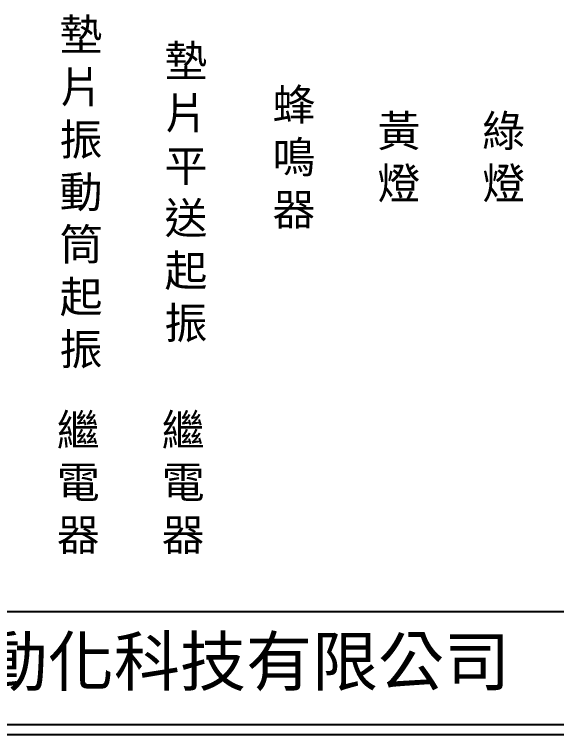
# Model space of a CAD drawing. Extents: x 889 to 1176, y 251 to 455.
# Drawn here: x 956.3 to 1023.5, y 251.2 to 340.5 of the extents above; entities that cross this region are included whole.
import ezdxf

# ---------------------------------------------------------------- set-up
doc = ezdxf.new("R2010")
doc.units = 0
doc.layers.add('圖框層', color=7, linetype='CONTINUOUS')
doc.layers.add('標尺寸層', color=3, linetype='CONTINUOUS')
doc.styles.add('CNS', font='romanc.shx', dxfattribs={"bigfont": 'chineset.shx'})
doc.styles.add('STSL', font='kaiu.ttf')

msp = doc.modelspace()

# ---------------------------------------------------------------- linework, layer by layer
at = {"layer": '圖框層', "color": 7}
for p, q in [((890.321, 266.445), (1174.821, 266.445)), ((890.321, 252.445), (1174.821, 252.445)), ((889.071, 251.195), (1176.071, 251.195))]:
    msp.add_line(p, q, dxfattribs=at)

# ---------------------------------------------------------------- texts
at = {"layer": '圖框層', "color": 7, "style": 'STSL'}
msp.add_text('泓陞自動化科技有限公司', height=6, dxfattribs=at).set_placement((927.675, 257.271))
at = {"layer": '標尺寸層', "color": 7, "char_height": 3.9, "attachment_point": 5, "style": 'CNS'}
for s, insert, width in [('{\\fDFKai-SB|b0|i0|c136|p65;墊片振動筒起振}', (964.524, 318.286), 2.84806), ('{\\fDFKai-SB|b0|i0|c136|p65;墊片平送起振}', (977.524, 318.286), 2.84806), ('{\\fDFKai-SB|b0|i0|c136|p65;蜂鳴器}', (990.907, 322.615), 2.84806), ('{\\fDFKai-SB|b0|i0|c136|p65;黃燈}', (1003.907, 322.615), 2.84806), ('{\\fDFKai-SB|b0|i0|c136|p65;綠燈}', (1016.907, 322.615), 2.84806), ('{\\fDFKai-SB|b0|i0|c136|p65;繼電器}', (964.179, 282.274), 8.6627), ('{\\fDFKai-SB|b0|i0|c136|p65;繼電器}', (977.179, 282.274), 8.6627)]:
    msp.add_mtext(s, dxfattribs=dict(at, insert=insert, width=width))

doc.saveas('drawing.dxf')
